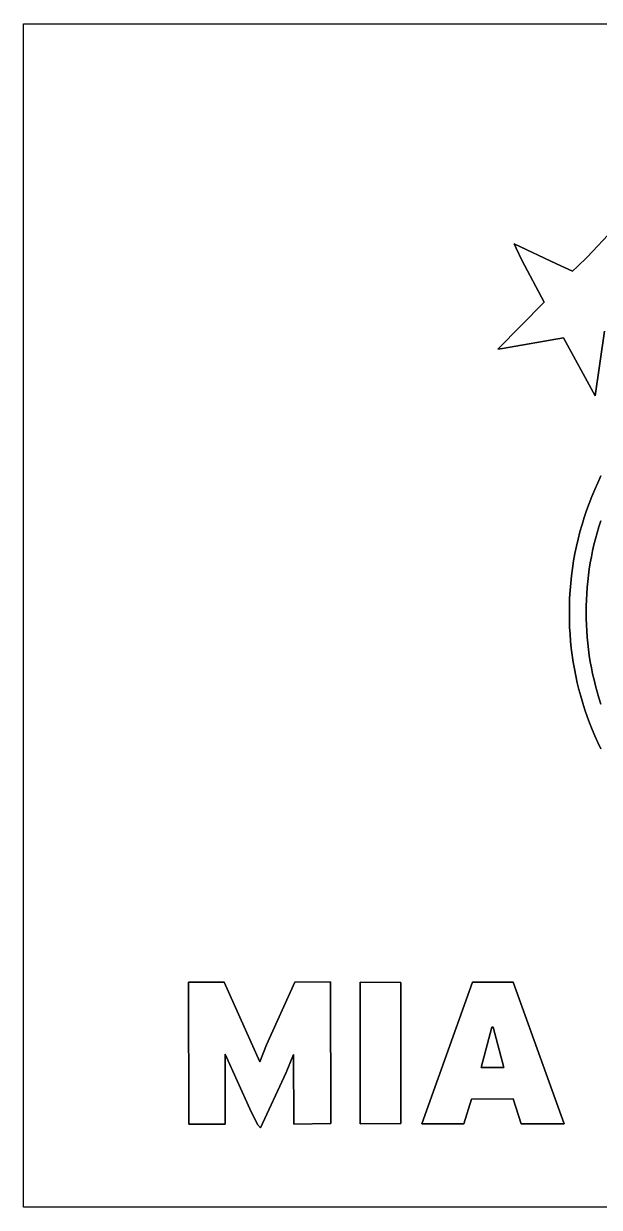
# Model space of a CAD drawing. Extents: x -357 to 364, y -246 to 254.
# Drawn here: x -357 to -113, y -246 to 254 of the extents above; entities that cross this region are included whole.
import ezdxf

# ---------------------------------------------------------------- set-up
doc = ezdxf.new("R2010")
doc.units = 0
doc.header["$MEASUREMENT"] = 0
doc.linetypes.add('CONTINUOUS_100', pattern=[0])
for name, color, linetype in [('COLOR_0260AAFF', 7, 'CONTINUOUS'), ('COLOR_BF9E56FF', 7, 'CONTINUOUS'), ('COLOR_DB053EFF', 7, 'CONTINUOUS'), ('COLOR_FFFFFFFF', 7, 'CONTINUOUS'), ('DAMIEL', 171, 'CONTINUOUS')]:
    doc.layers.add(name, color=color, linetype=linetype)

msp = doc.modelspace()

# ---------------------------------------------------------------- linework, layer by layer
at = {"layer": 'COLOR_0260AAFF', "linetype": 'CONTINUOUS_100'}
for p, q in [((-356.610462, 253.554993), (363.728521, 253.554993)), ((-356.610462, -246.445007), (-356.610462, 253.554993)), ((-113.949427, 59.651925), (-112.594518, 62.50128)), ((-116.452171, 53.859518), (-115.23552, 56.770762)), ((-115.23552, 56.770762), (-113.949427, 59.651925)), ((-118.674651, 47.953703), (-117.598757, 50.919923)), ((-117.598757, 50.919923), (-116.452171, 53.859518)), ((-119.679228, 44.962587), (-118.674651, 47.953703)), ((-121.471934, 38.912579), (-120.611864, 41.948304)), ((-120.611864, 41.948304), (-119.679228, 44.962587)), ((-113.519842, 41.049106), (-114.257185, 38.534626)), ((-112.728252, 43.547119), (-113.519842, 41.049106)), ((-122.971874, 32.783722), (-122.258813, 35.857143)), ((-122.258813, 35.857143), (-121.471934, 38.912579)), ((-114.940227, 36.004861), (-115.568911, 33.460993)), ((-114.257185, 38.534626), (-114.940227, 36.004861)), ((-123.610495, 29.694046), (-122.971874, 32.783722)), ((-116.143185, 30.904202), (-116.662993, 28.335673)), ((-115.568911, 33.460993), (-116.143185, 30.904202)), ((-124.661911, 23.472835), (-124.174048, 26.589841)), ((-124.174048, 26.589841), (-123.610495, 29.694046)), ((-117.128282, 25.756585), (-117.538996, 23.168122)), ((-116.662993, 28.335673), (-117.128282, 25.756585)), ((-125.40806, 17.207336), (-125.073456, 20.344758)), ((-125.073456, 20.344758), (-124.661911, 23.472835)), ((-117.895082, 20.571464), (-118.196484, 17.967795)), ((-117.538996, 23.168122), (-117.895082, 20.571464)), ((-125.665098, 14.062298), (-125.40806, 17.207336)), ((-118.443148, 15.358295), (-118.635021, 12.744147)), ((-118.196484, 17.967795), (-118.443148, 15.358295)), ((-125.943973, 7.756284), (-125.843944, 10.911371)), ((-125.843944, 10.911371), (-125.665098, 14.062298)), ((-118.772047, 10.126532), (-118.854171, 7.506632)), ((-118.635021, 12.744147), (-118.772047, 10.126532)), ((-125.964561, 4.598765), (-125.943973, 7.756284)), ((-118.854171, 7.506632), (-118.88134, 4.88563)), ((-125.93743, 1.628816), (-125.964561, 4.598765)), ((-125.840281, -1.33895), (-125.93743, 1.628816)), ((-118.88134, 4.88563), (-118.8535, 2.264706)), ((-118.8535, 2.264706), (-118.770594, -0.354956)), ((-125.673599, -4.303081), (-125.840281, -1.33895)), ((-125.437872, -7.262124), (-125.673599, -4.303081)), ((-118.770594, -0.354956), (-118.63257, -2.972176)), ((-118.63257, -2.972176), (-118.439372, -5.585771)), ((-125.133588, -10.214627), (-125.437872, -7.262124)), ((-118.439372, -5.585771), (-118.190947, -8.194559)), ((-118.190947, -8.194559), (-117.887238, -10.79736)), ((-124.761232, -13.159139), (-125.133588, -10.214627)), ((-124.321291, -16.094206), (-124.761232, -13.159139)), ((-117.887238, -10.79736), (-117.528194, -13.39299)), ((-117.528194, -13.39299), (-117.113758, -15.980267)), ((-123.814253, -19.018376), (-124.321291, -16.094206)), ((-123.240604, -21.930199), (-123.814253, -19.018376)), ((-117.113758, -15.980267), (-116.643876, -18.558011)), ((-116.643876, -18.558011), (-116.118494, -21.125039)), ((-122.600832, -24.828221), (-123.240604, -21.930199)), ((-121.895423, -27.710991), (-122.600832, -24.828221)), ((-116.118494, -21.125039), (-115.537557, -23.68017)), ((-115.537557, -23.68017), (-114.901011, -26.222221)), ((-121.124864, -30.577055), (-121.895423, -27.710991)), ((-114.901011, -26.222221), (-114.208802, -28.75001)), ((-114.208802, -28.75001), (-113.460874, -31.262356)), ((-120.289642, -33.424963), (-121.124864, -30.577055)), ((-119.390245, -36.253262), (-120.289642, -33.424963)), ((-113.460874, -31.262356), (-112.60601, -33.968167)), ((-118.427158, -39.0605), (-119.390245, -36.253262)), ((-117.400869, -41.845225), (-118.427158, -39.0605)), ((-116.311864, -44.605984), (-117.400869, -41.845225)), ((-115.160631, -47.341326), (-116.311864, -44.605984)), ((-113.947657, -50.049799), (-115.160631, -47.341326)), ((-112.673429, -52.729949), (-113.947657, -50.049799)), ((363.728521, -246.445007), (-356.610462, -246.445007))]:
    msp.add_line(p, q, dxfattribs=at)
at = {"layer": 'COLOR_BF9E56FF', "linetype": 'CONTINUOUS_100'}
for p, q in [((-356.610462, 253.554993), (363.728521, 253.554993)), ((-356.610462, -246.445007), (-356.610462, 253.554993)), ((-118.412254, 154.950554), (-107.333044, 166.692844)), ((-148.47149, 158.772819), (-149.222521, 160.523897)), ((-149.222521, 160.523897), (-131.435043, 152.099253)), ((-145.98285, 153.634481), (-148.47149, 158.772819)), ((-136.576269, 135.978365), (-145.98285, 153.634481)), ((-131.435043, 152.099253), (-124.586124, 149.06733)), ((-124.586124, 149.06733), (-122.451628, 150.947357)), ((-122.451628, 150.947357), (-118.412254, 154.950554)), ((-156.199279, 116.11117), (-136.576269, 135.978365)), ((-128.476557, 120.790864), (-154.269138, 116.308876)), ((-114.992751, 96.343571), (-128.476557, 120.790864)), ((-111.17474, 123.672086), (-114.992751, 96.343571)), ((-154.269138, 116.308876), (-156.199279, 116.11117)), ((363.728521, -246.445007), (-356.610462, -246.445007))]:
    msp.add_line(p, q, dxfattribs=at)
at = {"layer": 'COLOR_DB053EFF', "linetype": 'CONTINUOUS_100'}
for p, q in [((-356.610462, -246.445007), (-356.610462, 253.554993)), ((-356.610462, 253.554993), (363.728521, 253.554993)), ((-286.950931, -151.294808), (-271.809044, -151.347353)), ((-286.86228, -211.259946), (-286.950931, -151.294808)), ((-286.950931, -151.294808), (-271.809044, -151.347353)), ((-286.86228, -211.259946), (-286.950931, -151.294808)), ((-271.809044, -151.347353), (-256.768903, -184.94472)), ((-271.809044, -151.347353), (-256.768903, -184.94472)), ((-254.034157, -177.857428), (-241.992438, -151.337933)), ((-254.034157, -177.857428), (-241.992438, -151.337933)), ((-241.992438, -151.337933), (-226.954774, -151.253633)), ((-241.992438, -151.337933), (-226.954774, -151.253633)), ((-226.954774, -151.253633), (-226.732175, -211.055563)), ((-226.954774, -151.253633), (-226.732175, -211.055563)), ((-214.354372, -151.328993), (-197.171484, -151.482759)), ((-214.325638, -211.205134), (-214.354372, -151.328993)), ((-214.354372, -151.328993), (-197.171484, -151.482759)), ((-214.325638, -211.205134), (-214.354372, -151.328993)), ((-197.171484, -151.482759), (-197.184783, -211.059356)), ((-197.171484, -151.482759), (-197.184783, -211.059356)), ((-188.359858, -211.213897), (-166.907591, -151.385401)), ((-188.359858, -211.213897), (-166.907591, -151.385401)), ((-166.907591, -151.385401), (-149.769534, -151.382285)), ((-166.907591, -151.385401), (-149.769534, -151.382285)), ((-149.769534, -151.382285), (-128.180537, -211.171397)), ((-149.769534, -151.382285), (-128.180537, -211.171397)), ((-158.674948, -170.32854), (-163.30129, -187.371321)), ((-158.674948, -170.32854), (-163.30129, -187.371321)), ((-158.20883, -170.375115), (-158.674948, -170.32854)), ((-158.20883, -170.375115), (-158.674948, -170.32854)), ((-153.683827, -187.397476), (-158.20883, -170.375115)), ((-153.683827, -187.397476), (-158.20883, -170.375115)), ((-256.768903, -184.94472), (-254.034157, -177.857428)), ((-256.768903, -184.94472), (-254.034157, -177.857428)), ((-260.947385, -204.835484), (-271.466914, -181.730125)), ((-271.466914, -181.730125), (-271.389721, -211.309159)), ((-260.947385, -204.835484), (-271.466914, -181.730125)), ((-271.466914, -181.730125), (-271.389721, -211.309159)), ((-242.532297, -181.837261), (-245.630755, -189.457274)), ((-242.532297, -181.837261), (-245.630755, -189.457274)), ((-242.443859, -211.294393), (-242.532297, -181.837261)), ((-242.443859, -211.294393), (-242.532297, -181.837261)), ((-245.630755, -189.457274), (-256.521672, -212.905563)), ((-245.630755, -189.457274), (-256.521672, -212.905563)), ((-163.30129, -187.371321), (-153.683827, -187.397476)), ((-163.30129, -187.371321), (-153.683827, -187.397476)), ((-257.722092, -211.413559), (-260.947385, -204.835484)), ((-257.722092, -211.413559), (-260.947385, -204.835484)), ((-167.385466, -200.693558), (-170.535088, -211.225718)), ((-167.385466, -200.693558), (-170.535088, -211.225718)), ((-149.666473, -200.646673), (-167.385466, -200.693558)), ((-149.666473, -200.646673), (-167.385466, -200.693558)), ((-146.398771, -211.170819), (-149.666473, -200.646673)), ((-146.398771, -211.170819), (-149.666473, -200.646673)), ((-271.389721, -211.309159), (-286.86228, -211.259946)), ((-271.389721, -211.309159), (-286.86228, -211.259946)), ((-256.521672, -212.905563), (-257.722092, -211.413559)), ((-256.521672, -212.905563), (-257.722092, -211.413559)), ((-226.732175, -211.055563), (-242.443859, -211.294393)), ((-226.732175, -211.055563), (-242.443859, -211.294393)), ((-197.184783, -211.059356), (-214.325638, -211.205134)), ((-197.184783, -211.059356), (-214.325638, -211.205134)), ((-170.535088, -211.225718), (-188.359858, -211.213897)), ((-170.535088, -211.225718), (-188.359858, -211.213897)), ((-128.180537, -211.171397), (-146.398771, -211.170819)), ((-128.180537, -211.171397), (-146.398771, -211.170819)), ((363.728521, -246.445007), (-356.610462, -246.445007))]:
    msp.add_line(p, q, dxfattribs=at)
at = {"layer": 'COLOR_FFFFFFFF', "linetype": 'CONTINUOUS_100'}
for p, q in [((-356.610462, 253.554993), (363.728521, 253.554993)), ((-356.610462, -246.445007), (-356.610462, 253.554993)), ((-107.333044, 166.692844), (-118.412254, 154.950554)), ((-131.435043, 152.099253), (-149.222521, 160.523897)), ((-149.222521, 160.523897), (-148.47149, 158.772819)), ((-148.47149, 158.772819), (-145.98285, 153.634481)), ((-145.98285, 153.634481), (-136.576269, 135.978365)), ((-124.586124, 149.06733), (-131.435043, 152.099253)), ((-122.451628, 150.947357), (-124.586124, 149.06733)), ((-118.412254, 154.950554), (-122.451628, 150.947357)), ((-136.576269, 135.978365), (-156.199279, 116.11117)), ((-154.269138, 116.308876), (-128.476557, 120.790864)), ((-128.476557, 120.790864), (-114.992751, 96.343571)), ((-114.992751, 96.343571), (-111.17474, 123.672086)), ((-156.199279, 116.11117), (-154.269138, 116.308876)), ((-112.594518, 62.50128), (-113.949427, 59.651925)), ((-115.23552, 56.770762), (-116.452171, 53.859518)), ((-113.949427, 59.651925), (-115.23552, 56.770762)), ((-117.598757, 50.919923), (-118.674651, 47.953703)), ((-116.452171, 53.859518), (-117.598757, 50.919923)), ((-118.674651, 47.953703), (-119.679228, 44.962587)), ((-120.611864, 41.948304), (-121.471934, 38.912579)), ((-119.679228, 44.962587), (-120.611864, 41.948304)), ((-114.257185, 38.534626), (-113.519842, 41.049106)), ((-113.519842, 41.049106), (-112.728252, 43.547119)), ((-122.258813, 35.857143), (-122.971874, 32.783722)), ((-121.471934, 38.912579), (-122.258813, 35.857143)), ((-115.568911, 33.460993), (-114.940227, 36.004861)), ((-114.940227, 36.004861), (-114.257185, 38.534626)), ((-122.971874, 32.783722), (-123.610495, 29.694046)), ((-116.662993, 28.335673), (-116.143185, 30.904202)), ((-116.143185, 30.904202), (-115.568911, 33.460993)), ((-124.174048, 26.589841), (-124.661911, 23.472835)), ((-123.610495, 29.694046), (-124.174048, 26.589841)), ((-117.538996, 23.168122), (-117.128282, 25.756585)), ((-117.128282, 25.756585), (-116.662993, 28.335673)), ((-125.073456, 20.344758), (-125.40806, 17.207336)), ((-124.661911, 23.472835), (-125.073456, 20.344758)), ((-118.196484, 17.967795), (-117.895082, 20.571464)), ((-117.895082, 20.571464), (-117.538996, 23.168122)), ((-125.40806, 17.207336), (-125.665098, 14.062298)), ((-118.635021, 12.744147), (-118.443148, 15.358295)), ((-118.443148, 15.358295), (-118.196484, 17.967795)), ((-125.843944, 10.911371), (-125.943973, 7.756284)), ((-125.665098, 14.062298), (-125.843944, 10.911371)), ((-118.854171, 7.506632), (-118.772047, 10.126532)), ((-118.772047, 10.126532), (-118.635021, 12.744147)), ((-125.943973, 7.756284), (-125.964561, 4.598765)), ((-118.88134, 4.88563), (-118.854171, 7.506632)), ((-125.964561, 4.598765), (-125.93743, 1.628816)), ((-125.93743, 1.628816), (-125.840281, -1.33895)), ((-118.8535, 2.264706), (-118.88134, 4.88563)), ((-118.770594, -0.354956), (-118.8535, 2.264706)), ((-125.840281, -1.33895), (-125.673599, -4.303081)), ((-125.673599, -4.303081), (-125.437872, -7.262124)), ((-118.63257, -2.972176), (-118.770594, -0.354956)), ((-118.439372, -5.585771), (-118.63257, -2.972176)), ((-125.437872, -7.262124), (-125.133588, -10.214627)), ((-118.190947, -8.194559), (-118.439372, -5.585771)), ((-117.887238, -10.79736), (-118.190947, -8.194559)), ((-125.133588, -10.214627), (-124.761232, -13.159139)), ((-124.761232, -13.159139), (-124.321291, -16.094206)), ((-117.528194, -13.39299), (-117.887238, -10.79736)), ((-117.113758, -15.980267), (-117.528194, -13.39299)), ((-124.321291, -16.094206), (-123.814253, -19.018376)), ((-123.814253, -19.018376), (-123.240604, -21.930199)), ((-116.643876, -18.558011), (-117.113758, -15.980267)), ((-116.118494, -21.125039), (-116.643876, -18.558011)), ((-123.240604, -21.930199), (-122.600832, -24.828221)), ((-122.600832, -24.828221), (-121.895423, -27.710991)), ((-115.537557, -23.68017), (-116.118494, -21.125039)), ((-114.901011, -26.222221), (-115.537557, -23.68017)), ((-121.895423, -27.710991), (-121.124864, -30.577055)), ((-114.208802, -28.75001), (-114.901011, -26.222221)), ((-113.460874, -31.262356), (-114.208802, -28.75001)), ((-121.124864, -30.577055), (-120.289642, -33.424963)), ((-120.289642, -33.424963), (-119.390245, -36.253262)), ((-112.60601, -33.968167), (-113.460874, -31.262356)), ((-119.390245, -36.253262), (-118.427158, -39.0605)), ((-118.427158, -39.0605), (-117.400869, -41.845225)), ((-117.400869, -41.845225), (-116.311864, -44.605984)), ((-116.311864, -44.605984), (-115.160631, -47.341326)), ((-115.160631, -47.341326), (-113.947657, -50.049799)), ((-113.947657, -50.049799), (-112.673429, -52.729949)), ((-286.950931, -151.294808), (-286.86228, -211.259946)), ((-271.809044, -151.347353), (-286.950931, -151.294808)), ((-256.768903, -184.94472), (-271.809044, -151.347353)), ((-241.992438, -151.337933), (-254.034157, -177.857428)), ((-226.954774, -151.253633), (-241.992438, -151.337933)), ((-226.732175, -211.055563), (-226.954774, -151.253633)), ((-214.354372, -151.328993), (-214.325638, -211.205134)), ((-197.171484, -151.482759), (-214.354372, -151.328993)), ((-197.184783, -211.059356), (-197.171484, -151.482759)), ((-166.907591, -151.385401), (-188.359858, -211.213897)), ((-149.769534, -151.382285), (-166.907591, -151.385401)), ((-128.180537, -211.171397), (-149.769534, -151.382285)), ((-163.30129, -187.371321), (-158.674948, -170.32854)), ((-158.674948, -170.32854), (-158.20883, -170.375115)), ((-158.20883, -170.375115), (-153.683827, -187.397476)), ((-254.034157, -177.857428), (-256.768903, -184.94472)), ((-271.389721, -211.309159), (-271.466914, -181.730125)), ((-271.466914, -181.730125), (-260.947385, -204.835484)), ((-245.630755, -189.457274), (-242.532297, -181.837261)), ((-242.532297, -181.837261), (-242.443859, -211.294393)), ((-256.521672, -212.905563), (-245.630755, -189.457274)), ((-153.683827, -187.397476), (-163.30129, -187.371321)), ((-260.947385, -204.835484), (-257.722092, -211.413559)), ((-170.535088, -211.225718), (-167.385466, -200.693558)), ((-167.385466, -200.693558), (-149.666473, -200.646673)), ((-149.666473, -200.646673), (-146.398771, -211.170819)), ((-286.86228, -211.259946), (-271.389721, -211.309159)), ((-257.722092, -211.413559), (-256.521672, -212.905563)), ((-242.443859, -211.294393), (-226.732175, -211.055563)), ((-214.325638, -211.205134), (-197.184783, -211.059356)), ((-188.359858, -211.213897), (-170.535088, -211.225718)), ((-146.398771, -211.170819), (-128.180537, -211.171397)), ((363.728521, -246.445007), (-356.610462, -246.445007))]:
    msp.add_line(p, q, dxfattribs=at)
at = {"layer": 'DAMIEL', "linetype": 'CONTINUOUS_100'}
for p, q in [((-356.610462, -246.445007), (-356.610462, 253.554993)), ((-356.610462, 253.554993), (363.728521, 253.554993)), ((-118.412254, 154.950554), (-107.333044, 166.692844)), ((-148.47149, 158.772819), (-149.222521, 160.523897)), ((-149.222521, 160.523897), (-131.435043, 152.099253)), ((-145.98285, 153.634481), (-148.47149, 158.772819)), ((-136.576269, 135.978365), (-145.98285, 153.634481)), ((-131.435043, 152.099253), (-124.586124, 149.06733)), ((-124.586124, 149.06733), (-122.451628, 150.947357)), ((-122.451628, 150.947357), (-118.412254, 154.950554)), ((-156.199279, 116.11117), (-136.576269, 135.978365)), ((-128.476557, 120.790864), (-154.269138, 116.308876)), ((-114.992751, 96.343571), (-128.476557, 120.790864)), ((-111.17474, 123.672086), (-114.992751, 96.343571)), ((-154.269138, 116.308876), (-156.199279, 116.11117)), ((-113.949427, 59.651925), (-112.594518, 62.50128)), ((-116.452171, 53.859518), (-115.23552, 56.770762)), ((-115.23552, 56.770762), (-113.949427, 59.651925)), ((-118.674651, 47.953703), (-117.598757, 50.919923)), ((-117.598757, 50.919923), (-116.452171, 53.859518)), ((-119.679228, 44.962587), (-118.674651, 47.953703)), ((-121.471934, 38.912579), (-120.611864, 41.948304)), ((-120.611864, 41.948304), (-119.679228, 44.962587)), ((-113.519842, 41.049106), (-114.257185, 38.534626)), ((-112.728252, 43.547119), (-113.519842, 41.049106)), ((-122.971874, 32.783722), (-122.258813, 35.857143)), ((-122.258813, 35.857143), (-121.471934, 38.912579)), ((-114.940227, 36.004861), (-115.568911, 33.460993)), ((-114.257185, 38.534626), (-114.940227, 36.004861)), ((-123.610495, 29.694046), (-122.971874, 32.783722)), ((-116.143185, 30.904202), (-116.662993, 28.335673)), ((-115.568911, 33.460993), (-116.143185, 30.904202)), ((-124.661911, 23.472835), (-124.174048, 26.589841)), ((-124.174048, 26.589841), (-123.610495, 29.694046)), ((-117.128282, 25.756585), (-117.538996, 23.168122)), ((-116.662993, 28.335673), (-117.128282, 25.756585)), ((-125.40806, 17.207336), (-125.073456, 20.344758)), ((-125.073456, 20.344758), (-124.661911, 23.472835)), ((-117.895082, 20.571464), (-118.196484, 17.967795)), ((-117.538996, 23.168122), (-117.895082, 20.571464)), ((-125.665098, 14.062298), (-125.40806, 17.207336)), ((-118.443148, 15.358295), (-118.635021, 12.744147)), ((-118.196484, 17.967795), (-118.443148, 15.358295)), ((-125.943973, 7.756284), (-125.843944, 10.911371)), ((-125.843944, 10.911371), (-125.665098, 14.062298)), ((-118.772047, 10.126532), (-118.854171, 7.506632)), ((-118.635021, 12.744147), (-118.772047, 10.126532)), ((-125.964561, 4.598765), (-125.943973, 7.756284)), ((-118.854171, 7.506632), (-118.88134, 4.88563)), ((-125.93743, 1.628816), (-125.964561, 4.598765)), ((-125.840281, -1.33895), (-125.93743, 1.628816)), ((-118.88134, 4.88563), (-118.8535, 2.264706)), ((-118.8535, 2.264706), (-118.770594, -0.354956)), ((-125.673599, -4.303081), (-125.840281, -1.33895)), ((-125.437872, -7.262124), (-125.673599, -4.303081)), ((-118.770594, -0.354956), (-118.63257, -2.972176)), ((-118.63257, -2.972176), (-118.439372, -5.585771)), ((-125.133588, -10.214627), (-125.437872, -7.262124)), ((-118.439372, -5.585771), (-118.190947, -8.194559)), ((-118.190947, -8.194559), (-117.887238, -10.79736)), ((-124.761232, -13.159139), (-125.133588, -10.214627)), ((-124.321291, -16.094206), (-124.761232, -13.159139)), ((-117.887238, -10.79736), (-117.528194, -13.39299)), ((-117.528194, -13.39299), (-117.113758, -15.980267)), ((-123.814253, -19.018376), (-124.321291, -16.094206)), ((-123.240604, -21.930199), (-123.814253, -19.018376)), ((-117.113758, -15.980267), (-116.643876, -18.558011)), ((-116.643876, -18.558011), (-116.118494, -21.125039)), ((-122.600832, -24.828221), (-123.240604, -21.930199)), ((-121.895423, -27.710991), (-122.600832, -24.828221)), ((-116.118494, -21.125039), (-115.537557, -23.68017)), ((-115.537557, -23.68017), (-114.901011, -26.222221)), ((-121.124864, -30.577055), (-121.895423, -27.710991)), ((-114.901011, -26.222221), (-114.208802, -28.75001)), ((-114.208802, -28.75001), (-113.460874, -31.262356)), ((-120.289642, -33.424963), (-121.124864, -30.577055)), ((-119.390245, -36.253262), (-120.289642, -33.424963)), ((-113.460874, -31.262356), (-112.60601, -33.968167)), ((-118.427158, -39.0605), (-119.390245, -36.253262)), ((-117.400869, -41.845225), (-118.427158, -39.0605)), ((-116.311864, -44.605984), (-117.400869, -41.845225)), ((-115.160631, -47.341326), (-116.311864, -44.605984)), ((-113.947657, -50.049799), (-115.160631, -47.341326)), ((-112.673429, -52.729949), (-113.947657, -50.049799)), ((-286.950931, -151.294808), (-271.809044, -151.347353)), ((-286.86228, -211.259946), (-286.950931, -151.294808)), ((-286.950931, -151.294808), (-271.809044, -151.347353)), ((-286.86228, -211.259946), (-286.950931, -151.294808)), ((-271.809044, -151.347353), (-256.768903, -184.94472)), ((-271.809044, -151.347353), (-256.768903, -184.94472)), ((-254.034157, -177.857428), (-241.992438, -151.337933)), ((-254.034157, -177.857428), (-241.992438, -151.337933)), ((-241.992438, -151.337933), (-226.954774, -151.253633)), ((-241.992438, -151.337933), (-226.954774, -151.253633)), ((-226.954774, -151.253633), (-226.732175, -211.055563)), ((-226.954774, -151.253633), (-226.732175, -211.055563)), ((-214.354372, -151.328993), (-197.171484, -151.482759)), ((-214.325638, -211.205134), (-214.354372, -151.328993)), ((-214.354372, -151.328993), (-197.171484, -151.482759)), ((-214.325638, -211.205134), (-214.354372, -151.328993)), ((-197.171484, -151.482759), (-197.184783, -211.059356)), ((-197.171484, -151.482759), (-197.184783, -211.059356)), ((-188.359858, -211.213897), (-166.907591, -151.385401)), ((-188.359858, -211.213897), (-166.907591, -151.385401)), ((-166.907591, -151.385401), (-149.769534, -151.382285)), ((-166.907591, -151.385401), (-149.769534, -151.382285)), ((-149.769534, -151.382285), (-128.180537, -211.171397)), ((-149.769534, -151.382285), (-128.180537, -211.171397)), ((-158.674948, -170.32854), (-163.30129, -187.371321)), ((-158.674948, -170.32854), (-163.30129, -187.371321)), ((-158.20883, -170.375115), (-158.674948, -170.32854)), ((-158.20883, -170.375115), (-158.674948, -170.32854)), ((-153.683827, -187.397476), (-158.20883, -170.375115)), ((-153.683827, -187.397476), (-158.20883, -170.375115)), ((-256.768903, -184.94472), (-254.034157, -177.857428)), ((-256.768903, -184.94472), (-254.034157, -177.857428)), ((-260.947385, -204.835484), (-271.466914, -181.730125)), ((-271.466914, -181.730125), (-271.389721, -211.309159)), ((-260.947385, -204.835484), (-271.466914, -181.730125)), ((-271.466914, -181.730125), (-271.389721, -211.309159)), ((-242.532297, -181.837261), (-245.630755, -189.457274)), ((-242.532297, -181.837261), (-245.630755, -189.457274)), ((-242.443859, -211.294393), (-242.532297, -181.837261)), ((-242.443859, -211.294393), (-242.532297, -181.837261)), ((-245.630755, -189.457274), (-256.521672, -212.905563)), ((-245.630755, -189.457274), (-256.521672, -212.905563)), ((-163.30129, -187.371321), (-153.683827, -187.397476)), ((-163.30129, -187.371321), (-153.683827, -187.397476)), ((-257.722092, -211.413559), (-260.947385, -204.835484)), ((-257.722092, -211.413559), (-260.947385, -204.835484)), ((-167.385466, -200.693558), (-170.535088, -211.225718)), ((-167.385466, -200.693558), (-170.535088, -211.225718)), ((-149.666473, -200.646673), (-167.385466, -200.693558)), ((-149.666473, -200.646673), (-167.385466, -200.693558)), ((-146.398771, -211.170819), (-149.666473, -200.646673)), ((-146.398771, -211.170819), (-149.666473, -200.646673)), ((-271.389721, -211.309159), (-286.86228, -211.259946)), ((-271.389721, -211.309159), (-286.86228, -211.259946)), ((-256.521672, -212.905563), (-257.722092, -211.413559)), ((-256.521672, -212.905563), (-257.722092, -211.413559)), ((-226.732175, -211.055563), (-242.443859, -211.294393)), ((-226.732175, -211.055563), (-242.443859, -211.294393)), ((-197.184783, -211.059356), (-214.325638, -211.205134)), ((-197.184783, -211.059356), (-214.325638, -211.205134)), ((-170.535088, -211.225718), (-188.359858, -211.213897)), ((-170.535088, -211.225718), (-188.359858, -211.213897)), ((-128.180537, -211.171397), (-146.398771, -211.170819)), ((-128.180537, -211.171397), (-146.398771, -211.170819)), ((363.728521, -246.445007), (-356.610462, -246.445007))]:
    msp.add_line(p, q, dxfattribs=at)

doc.saveas('drawing.dxf')
